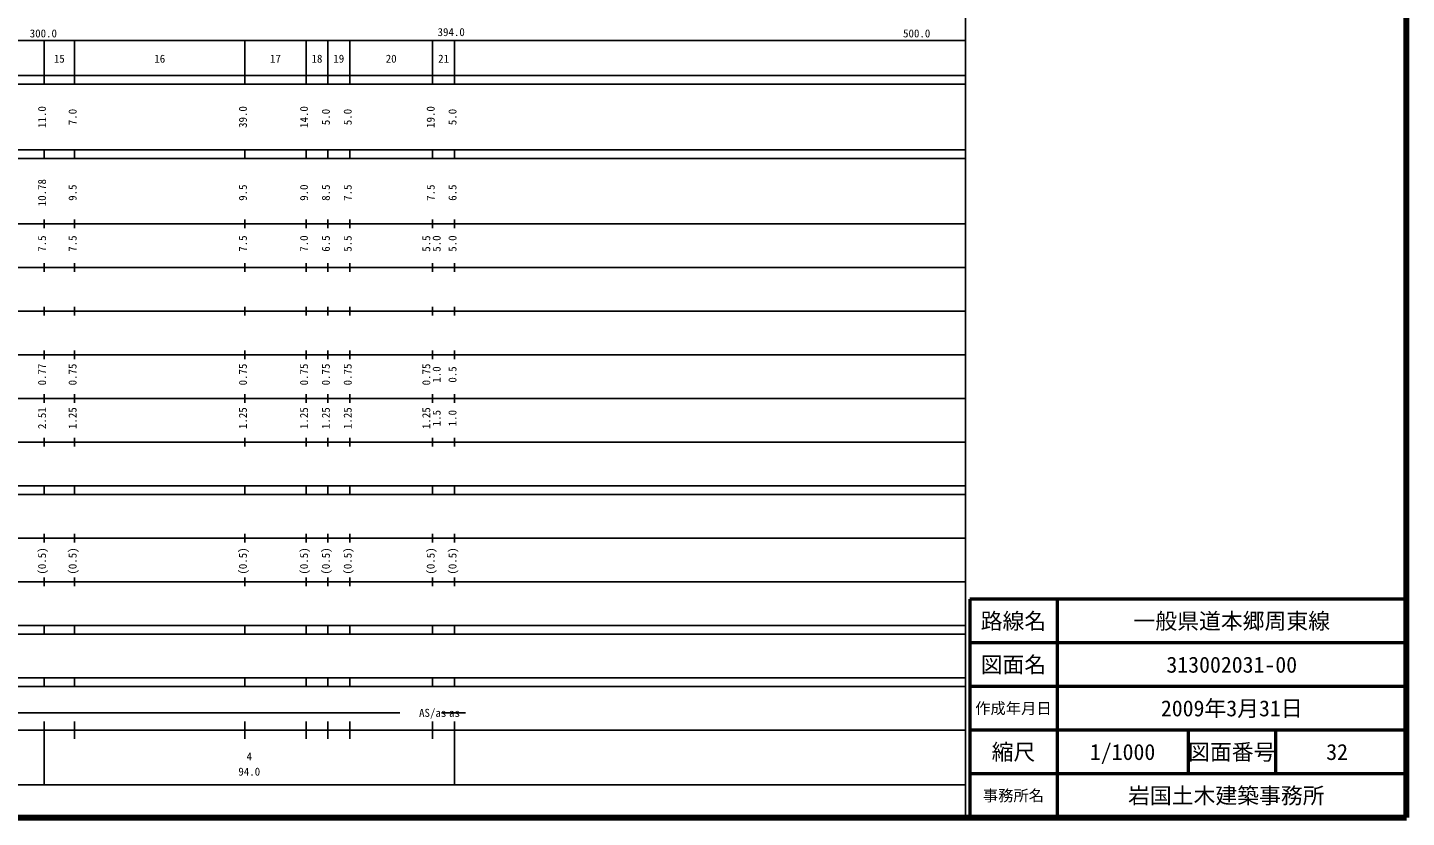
# Model space of a CAD drawing. Units: millimetres on the paper, enlarged 1000 times. Extents: x 40000 to 680000, y 20000 to 380000.
# Drawn here: x 364231 to 680000, y 20000 to 201001 of the extents above; entities that cross this region are included whole.
import ezdxf
from ezdxf.enums import TextEntityAlignment as Align

# ---------------------------------------------------------------- set-up
doc = ezdxf.new("R2010")
doc.units = ezdxf.units.MM
doc.header["$LTSCALE"] = 1000
for name, color, linetype, lineweight in [('M-TTL', 2, 'Continuous', 140), ('M-TTL-BAND', 7, 'Continuous', 25), ('M-TTL-FRAM', 2, 'Continuous', 50), ('M-TTL-LINE', 7, 'Continuous', 50)]:
    doc.layers.add(name, color=color, linetype=linetype, lineweight=lineweight)
doc.layers.add('M-TTL-TXT', color=7, linetype='Continuous')
doc.styles.add('ＭＳ ゴシック', font='')
doc.styles.get('ＭＳ ゴシック').set_extended_font_data('MS Gothic')

msp = doc.modelspace()

# ---------------------------------------------------------------- linework, layer by layer
at = {"layer": 'M-TTL'}
for p, q in [((680000, 20000), (680000, 380000)), ((40000, 20000), (680000, 20000))]:
    msp.add_line(p, q, dxfattribs=at)
at = {"layer": 'M-TTL-BAND'}
for p, q in [((579000, 20000), (579000, 370000)), ((68000, 198000), (579000, 198000)), ((368000, 188000), (368000, 198000)), ((375000, 188000), (375000, 198000)), ((414000, 188000), (414000, 198000)), ((428000, 188000), (428000, 198000)), ((433000, 188000), (433000, 198000)), ((438000, 188000), (438000, 198000)), ((457000, 188000), (457000, 198000)), ((462000, 188000), (462000, 198000)), ((40000, 190000), (579000, 190000)), ((40000, 188000), (579000, 188000)), ((40000, 173000), (579000, 173000)), ((40000, 171000), (579000, 171000)), ((368000, 171000), (368000, 173000)), ((375000, 171000), (375000, 173000)), ((414000, 171000), (414000, 173000)), ((428000, 171000), (428000, 173000)), ((433000, 171000), (433000, 173000)), ((438000, 171000), (438000, 173000)), ((457000, 171000), (457000, 173000)), ((462000, 171000), (462000, 173000)), ((40000, 156000), (579000, 156000)), ((368000, 155000), (368000, 157000)), ((375000, 155000), (375000, 157000)), ((414000, 155000), (414000, 157000)), ((428000, 155000), (428000, 157000)), ((433000, 155000), (433000, 157000)), ((438000, 155000), (438000, 157000)), ((457000, 155000), (457000, 157000)), ((462000, 155000), (462000, 157000)), ((46000, 146000), (579000, 146000)), ((368000, 145000), (368000, 147000)), ((375000, 145000), (375000, 147000)), ((414000, 145000), (414000, 147000)), ((428000, 145000), (428000, 147000)), ((433000, 145000), (433000, 147000)), ((438000, 145000), (438000, 147000)), ((457000, 145000), (457000, 147000)), ((462000, 145000), (462000, 147000)), ((52000, 136000), (579000, 136000)), ((368000, 135000), (368000, 137000)), ((375000, 135000), (375000, 137000)), ((414000, 135000), (414000, 137000)), ((428000, 135000), (428000, 137000)), ((433000, 135000), (433000, 137000)), ((438000, 135000), (438000, 137000)), ((457000, 135000), (457000, 137000)), ((462000, 135000), (462000, 137000)), ((368000, 125000), (368000, 127000)), ((375000, 125000), (375000, 127000)), ((414000, 125000), (414000, 127000)), ((428000, 125000), (428000, 127000)), ((433000, 125000), (433000, 127000)), ((438000, 125000), (438000, 127000)), ((457000, 125000), (457000, 127000)), ((462000, 125000), (462000, 127000)), ((46000, 126000), (579000, 126000)), ((368000, 115000), (368000, 117000)), ((375000, 115000), (375000, 117000)), ((414000, 115000), (414000, 117000)), ((428000, 115000), (428000, 117000)), ((433000, 115000), (433000, 117000)), ((438000, 115000), (438000, 117000)), ((457000, 115000), (457000, 117000)), ((462000, 115000), (462000, 117000)), ((52000, 116000), (579000, 116000)), ((46000, 106000), (579000, 106000)), ((368000, 105000), (368000, 107000)), ((375000, 105000), (375000, 107000)), ((414000, 105000), (414000, 107000)), ((428000, 105000), (428000, 107000)), ((433000, 105000), (433000, 107000)), ((438000, 105000), (438000, 107000)), ((457000, 105000), (457000, 107000)), ((462000, 105000), (462000, 107000)), ((40000, 96000), (579000, 96000)), ((368000, 94000), (368000, 96000)), ((375000, 94000), (375000, 96000)), ((414000, 94000), (414000, 96000)), ((428000, 94000), (428000, 96000)), ((433000, 94000), (433000, 96000)), ((438000, 94000), (438000, 96000)), ((457000, 94000), (457000, 96000)), ((462000, 94000), (462000, 96000)), ((40000, 94000), (579000, 94000)), ((49000, 84000), (579000, 84000)), ((368000, 83000), (368000, 85000)), ((375000, 83000), (375000, 85000)), ((414000, 83000), (414000, 85000)), ((428000, 83000), (428000, 85000)), ((433000, 83000), (433000, 85000)), ((438000, 83000), (438000, 85000)), ((457000, 83000), (457000, 85000)), ((462000, 83000), (462000, 85000)), ((40000, 74000), (579000, 74000)), ((368000, 73000), (368000, 75000)), ((375000, 73000), (375000, 75000)), ((414000, 73000), (414000, 75000)), ((428000, 73000), (428000, 75000)), ((433000, 73000), (433000, 75000)), ((438000, 73000), (438000, 75000)), ((457000, 73000), (457000, 75000)), ((462000, 73000), (462000, 75000)), ((40000, 64000), (579000, 64000)), ((368000, 62000), (368000, 64000)), ((375000, 62000), (375000, 64000)), ((414000, 62000), (414000, 64000)), ((428000, 62000), (428000, 64000)), ((433000, 62000), (433000, 64000)), ((438000, 62000), (438000, 64000)), ((457000, 62000), (457000, 64000)), ((462000, 62000), (462000, 64000)), ((40000, 62000), (579000, 62000)), ((40000, 52000), (579000, 52000)), ((368000, 50000), (368000, 52000)), ((375000, 50000), (375000, 52000)), ((414000, 50000), (414000, 52000)), ((428000, 50000), (428000, 52000)), ((433000, 50000), (433000, 52000)), ((438000, 50000), (438000, 52000)), ((457000, 50000), (457000, 52000)), ((462000, 50000), (462000, 52000)), ((40000, 50000), (579000, 50000)), ((71000, 44000), (449500, 44000)), ((368000, 27500), (368000, 42000)), ((375000, 38000), (375000, 42000)), ((414000, 38000), (414000, 42000)), ((428000, 38000), (428000, 42000)), ((433000, 38000), (433000, 42000)), ((438000, 38000), (438000, 42000)), ((457000, 38000), (457000, 42000)), ((464500, 44000), (459000, 44000)), ((462000, 27500), (462000, 42000)), ((40000, 40000), (579000, 40000)), ((68000, 27500), (579000, 27500))]:
    msp.add_line(p, q, dxfattribs=at)
at = {"layer": 'M-TTL-FRAM'}
for p, q in [((680000, 70000), (580000, 70000)), ((580000, 70000), (580000, 20000))]:
    msp.add_line(p, q, dxfattribs=at)
at = {"layer": 'M-TTL-LINE'}
for p, q in [((600000, 70000), (600000, 20000)), ((680000, 60000), (580000, 60000)), ((680000, 50000), (580000, 50000)), ((680000, 40000), (580000, 40000)), ((630000, 40000), (630000, 30000)), ((650000, 40000), (650000, 30000)), ((680000, 30000), (580000, 30000))]:
    msp.add_line(p, q, dxfattribs=at)

# ---------------------------------------------------------------- texts
at = {"layer": 'M-TTL-BAND', "style": 'ＭＳ ゴシック'}
for s, p in [('300.0', (367844, 198195)), ('394.0', (461241, 198499)), ('500.0', (567844, 198195)), ('15', (371500, 192405)), ('16', (394500, 192405)), ('17', (421000, 192405)), ('18', (430500, 192405)), ('19', (435500, 192405)), ('20', (447500, 192405)), ('21', (459500, 192405)), ('AS/as', (457000, 42500)), ('as', (462000, 42500)), ('4', (415000, 32523)), ('94.0', (415000, 29033))]:
    msp.add_text(s, height=1833, dxfattribs=at).set_placement(p, align=Align.BOTTOM_CENTER)
for s, p in [('11.0', (369000, 180500)), ('7.0', (376000, 180500)), ('39.0', (415000, 180500)), ('14.0', (429000, 180500)), ('5.0', (434000, 180500)), ('5.0', (439000, 180500)), ('19.0', (458000, 180500)), ('5.0', (463000, 180500)), ('10.78', (369000, 163174)), ('9.5', (376000, 163174)), ('9.5', (415000, 163174)), ('9.0', (429000, 163174)), ('8.5', (434000, 163174)), ('7.5', (439000, 163174)), ('7.5', (458000, 163174)), ('6.5', (463000, 163174)), ('7.5', (369000, 151500)), ('7.5', (376000, 151500)), ('7.5', (415000, 151500)), ('7.0', (429000, 151500)), ('6.5', (434000, 151500)), ('5.5', (439000, 151500)), ('5.5', (457000, 151500)), ('5.0', (459370, 151500)), ('5.0', (463000, 151500)), ('0.77', (369000, 121500)), ('0.75', (376000, 121500)), ('0.75', (415000, 121500)), ('0.75', (429000, 121500)), ('0.75', (434000, 121500)), ('0.75', (439000, 121500)), ('0.75', (457000, 121500)), ('1.0', (459370, 121500)), ('0.5', (463000, 121500)), ('2.51', (369000, 111500)), ('1.25', (376000, 111500)), ('1.25', (415000, 111500)), ('1.25', (429000, 111500)), ('1.25', (434000, 111500)), ('1.25', (439000, 111500)), ('1.25', (457000, 111500)), ('1.5', (459370, 111500)), ('1.0', (463000, 111500)), ('(0.5)', (369000, 78764)), ('(0.5)', (376000, 78764)), ('(0.5)', (415000, 78764)), ('(0.5)', (429000, 78764)), ('(0.5)', (434000, 78764)), ('(0.5)', (439000, 78764)), ('(0.5)', (458000, 78764)), ('(0.5)', (463000, 78764))]:
    msp.add_text(s, height=1833, rotation=90, dxfattribs=at).set_placement(p, align=Align.BOTTOM_CENTER)
at = {"layer": 'M-TTL-TXT', "style": 'ＭＳ ゴシック'}
for s, height, p in [('路線名', 3666, (590000, 65000)), ('路線名', 3666, (590000, 65000)), ('一般県道本郷周東線', 3666, (640000, 65000)), ('図面名', 3666, (590000, 55000)), ('図面名', 3666, (590000, 55000)), ('313002031-00', 3666, (640000, 55000)), ('2009年3月31日', 3666, (640000, 45000)), ('作成年月日', 2566, (590000, 45000)), ('作成年月日', 2566, (590000, 45000)), ('縮尺', 3666, (590000, 35000)), ('縮尺', 3666, (590000, 35000)), ('1/1000', 3666, (615000, 35000)), ('図面番号', 3666, (640000, 35000)), ('図面番号', 3666, (640000, 35000)), ('32', 3666, (664125, 35000)), ('事務所名', 2566, (590000, 25000)), ('事務所名', 2566, (590000, 25000)), ('岩国土木建築事務所 ', 3666, (640000, 25000))]:
    msp.add_text(s, height=height, dxfattribs=at).set_placement(p, align=Align.MIDDLE_CENTER)

doc.saveas('drawing.dxf')
